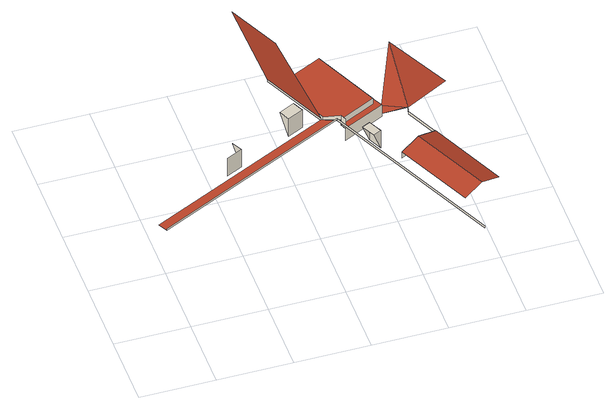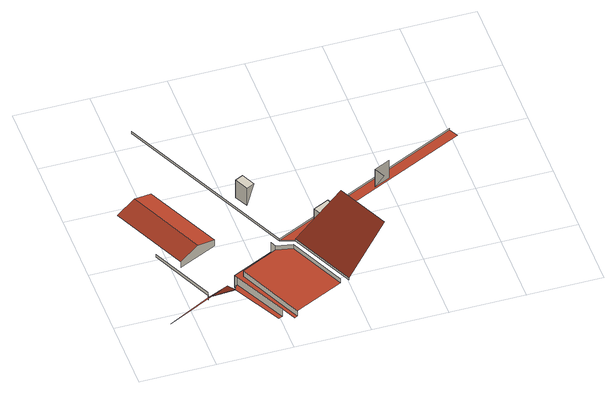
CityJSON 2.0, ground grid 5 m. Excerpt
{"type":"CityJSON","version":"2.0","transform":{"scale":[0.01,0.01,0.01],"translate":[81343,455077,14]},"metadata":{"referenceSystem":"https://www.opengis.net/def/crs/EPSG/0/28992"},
"CityObjects":{
"building1":{"type":"Building","attributes":{"Volume":104797.07,"Dakoppervlakte":8542.52,"Muuroppervlakte":13883.88,"Vloeroppervlakte":5073.26,"hoogte_Z_max_in_m_NAP":34.28,"GEB_DOEL":"kantoorfunctie - kantoorfunctie,woonfunctie","yearOfConstruction":1620,"measuredHeight":34.75},"children":["building1-1","building1-2"],"geometry":[{"type":"MultiSurface","lod":"2","boundaries":[[[0,1,2,3]],[[3,2,4]],[[5,6,7,8,9]],[[10,5,9,11]],[[12,13,14]],[[14,15,16,12]],[[14,13,17,15]],[[15,17,16]],[[18,19,20,21]],[[18,11,22,23,19]],[[24,25,26,27]],[[9,28,22,11]],[[29,30,31,32]],[[27,26,33,34]],[[32,31,35]],[[36,30,29]],[[35,31,30,36]],[[37,34,33,38,39]],[[40,41,28,9,8]],[[24,27,34,42,43,44]],[[45,46,39,47]],[[34,37,48,42]],[[48,37,39,46,49,50,51,52]],[[42,48,52,43]],[[53,54,50,49,55]],[[55,56,57,58,53]],[[59,55,49,46,45]],[[55,59,60,56]],[[61,62,63,64]],[[56,60,57]],[[65,61,64,66,67]],[[68,57,60]],[[69,68,60]],[[63,70,66,64]],[[71,57,68]],[[72,73,74,68,69]],[[75,76,77,73,72]],[[78,71,68]]],"semantics":{"surfaces":[{"type":"WallSurface"},{"type":"RoofSurface"}],"values":[null,null,0,1,null,null,null,null,1,0,0,0,null,0,null,null,null,0,0,1,0,0,1,0,0,1,0,0,1,0,0,1,0,1,1,0,0,1]}}]},
"building1-1":{"type":"BuildingInstallation","parents":["building1"],"geometry":[{"type":"MultiSurface","lod":"2","boundaries":[[[14,15,16,12]],[[14,13,17,15]],[[12,13,14]],[[15,17,16]]],"semantics":{"surfaces":[{"type":"RoofSurface"},{"type":"WallSurface"}],"values":[0,1,1,1]}}]},
"building1-2":{"type":"BuildingInstallation","parents":["building1"],"geometry":[{"type":"MultiSurface","lod":"2","boundaries":[[[29,30,31,32]],[[35,31,30,36]],[[32,31,35]],[[36,30,29]]],"semantics":{"surfaces":[{"type":"RoofSurface"},{"type":"WallSurface"}],"values":[0,1,1,1]}}]}
},
"vertices":[
[553,975,463],[552,975,315],[658,1025,315],[658,1025,463],[624,1096,463],[57,657,289],[57,657,294],[57,657,301],[1357,1270,301],[1357,1270,289],[28,719,289],[1264,1302,289],[986,1267,463],[1019,1195,315],[1019,1195,463],[1125,1245,463],[1091,1316,463],[1125,1245,315],[1264,1302,301],[1059,1736,301],[868,1850,821],[1033,1500,821],[1264,1302,284],[1059,1736,284],[1104,1709,251],[1104,1709,284],[1284,1327,284],[1284,1327,251],[1357,1270,284],[1461,860,498],[1514,885,498],[1471,977,498],[1417,952,498],[1393,1304,284],[1393,1304,251],[1471,977,353],[1514,885,353],[1393,1304,205],[1410,1267,284],[1410,1267,205],[1920,74,301],[1920,74,284],[1638,1422,251],[1434,1864,251],[1429,1862,251],[1687,1398,105],[1687,1398,205],[1410,1267,105],[1638,1422,205],[1676,1420,205],[1501,1774,205],[1452,1873,205],[1434,1864,205],[1501,1774,143],[1501,1774,190],[1676,1420,143],[1685,1424,143],[1703,1457,143],[1528,1787,143],[1676,1420,105],[1685,1424,105],[1691,1010,156],[1933,496,156],[2059,555,201],[1816,1069,201],[1691,1010,105],[1944,1129,153],[1944,1129,105],[1866,1431,100],[1866,1431,105],[2186,615,153],[1831,1696,424],[1857,1392,105],[1857,1392,82],[1866,1431,82],[2053,970,105],[2053,970,100],[2053,970,82],[2158,1585,100]
]}
